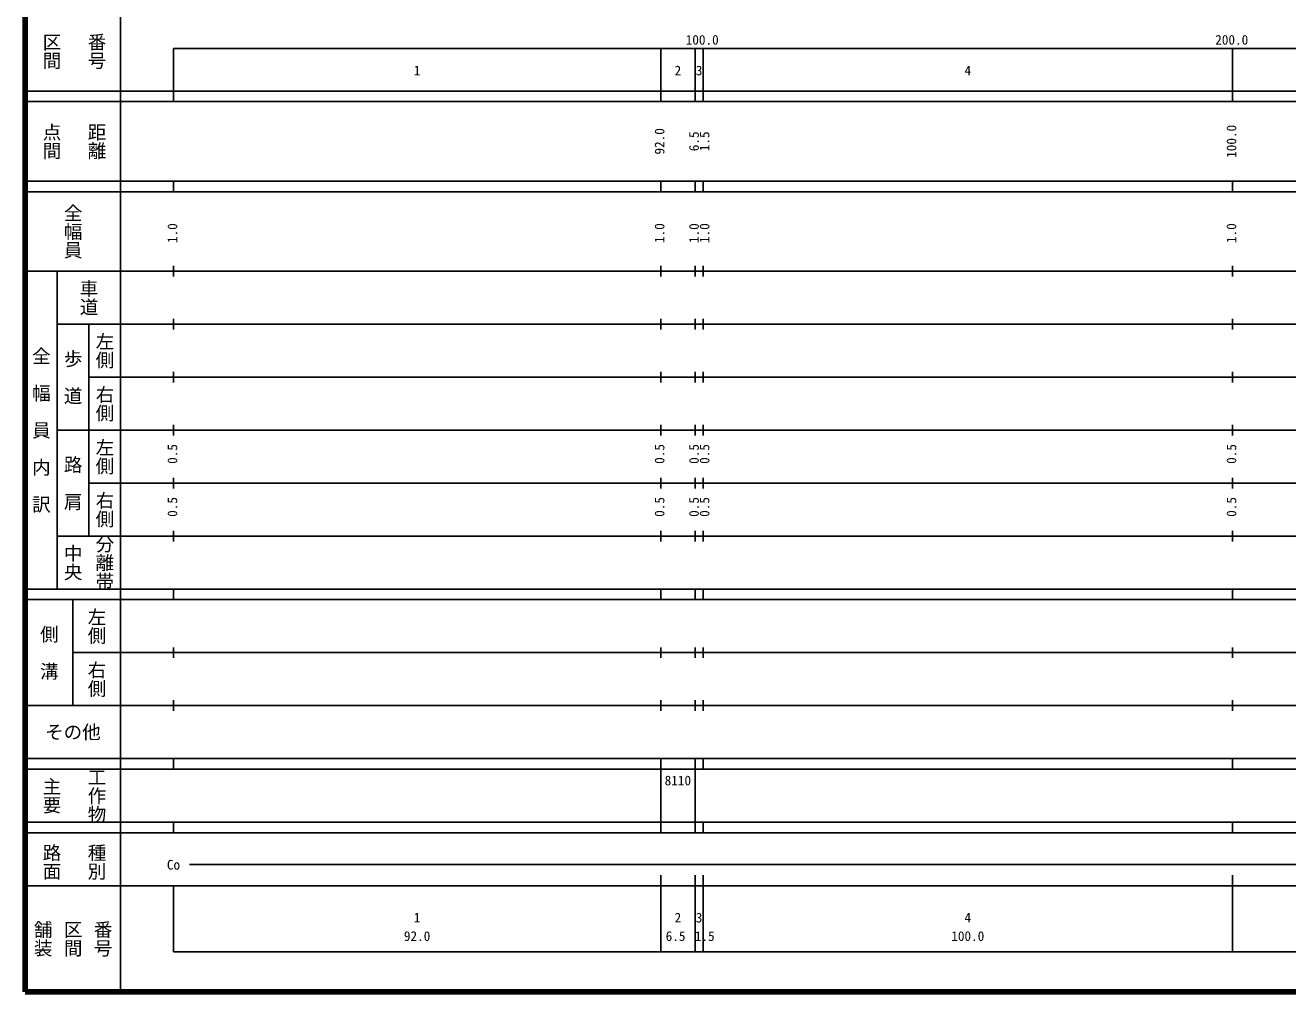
# Model space of a CAD drawing. Units: millimetres on the paper, enlarged 1000 times. Extents: x 40000 to 680000, y 20000 to 380000.
# Drawn here: x 40000 to 278424, y 20000 to 202409 of the extents above; entities that cross this region are included whole.
import ezdxf
from ezdxf.enums import TextEntityAlignment as Align

# ---------------------------------------------------------------- set-up
doc = ezdxf.new("R2010")
doc.units = ezdxf.units.MM
doc.header["$LTSCALE"] = 1000
doc.layers.add('M-BGD-EXST', color=7, linetype='Continuous', lineweight=25)
doc.layers.add('M-TTL', color=2, linetype='Continuous', lineweight=140)
doc.styles.add('@ＭＳ ゴシック', font='')
doc.styles.add('ＭＳ ゴシック', font='')
doc.styles.get('@ＭＳ ゴシック').set_extended_font_data('@MS Gothic')
doc.styles.get('ＭＳ ゴシック').set_extended_font_data('MS Gothic')

msp = doc.modelspace()

# ---------------------------------------------------------------- linework, layer by layer
at = {"layer": 'M-BGD-EXST'}
for p, q in [((58000, 370000), (58000, 20000)), ((68000, 198000), (579000, 198000)), ((68000, 198000), (68000, 188000)), ((160000, 188000), (160000, 198000)), ((166500, 188000), (166500, 198000)), ((168000, 188000), (168000, 198000)), ((268000, 188000), (268000, 198000)), ((40000, 190000), (579000, 190000)), ((40000, 188000), (579000, 188000)), ((40000, 173000), (579000, 173000)), ((68000, 171000), (68000, 173000)), ((160000, 171000), (160000, 173000)), ((166500, 171000), (166500, 173000)), ((168000, 171000), (168000, 173000)), ((268000, 171000), (268000, 173000)), ((40000, 171000), (579000, 171000)), ((40000, 156000), (579000, 156000)), ((46000, 96000), (46000, 156000)), ((68000, 155000), (68000, 157000)), ((160000, 155000), (160000, 157000)), ((166500, 155000), (166500, 157000)), ((168000, 155000), (168000, 157000)), ((268000, 155000), (268000, 157000)), ((46000, 146000), (579000, 146000)), ((52000, 146000), (52000, 106000)), ((68000, 145000), (68000, 147000)), ((160000, 145000), (160000, 147000)), ((166500, 145000), (166500, 147000)), ((168000, 145000), (168000, 147000)), ((268000, 145000), (268000, 147000)), ((52000, 136000), (579000, 136000)), ((68000, 135000), (68000, 137000)), ((160000, 135000), (160000, 137000)), ((166500, 135000), (166500, 137000)), ((168000, 135000), (168000, 137000)), ((268000, 135000), (268000, 137000)), ((68000, 125000), (68000, 127000)), ((160000, 125000), (160000, 127000)), ((166500, 125000), (166500, 127000)), ((168000, 125000), (168000, 127000)), ((268000, 125000), (268000, 127000)), ((46000, 126000), (579000, 126000)), ((68000, 115000), (68000, 117000)), ((160000, 115000), (160000, 117000)), ((166500, 115000), (166500, 117000)), ((168000, 115000), (168000, 117000)), ((268000, 115000), (268000, 117000)), ((52000, 116000), (579000, 116000)), ((46000, 106000), (579000, 106000)), ((68000, 105000), (68000, 107000)), ((160000, 105000), (160000, 107000)), ((166500, 105000), (166500, 107000)), ((168000, 105000), (168000, 107000)), ((268000, 105000), (268000, 107000)), ((40000, 96000), (579000, 96000)), ((68000, 94000), (68000, 96000)), ((160000, 94000), (160000, 96000)), ((166500, 94000), (166500, 96000)), ((168000, 94000), (168000, 96000)), ((268000, 94000), (268000, 96000)), ((40000, 94000), (579000, 94000)), ((49000, 94000), (49000, 74000)), ((49000, 84000), (579000, 84000)), ((68000, 83000), (68000, 85000)), ((160000, 83000), (160000, 85000)), ((166500, 83000), (166500, 85000)), ((168000, 83000), (168000, 85000)), ((268000, 83000), (268000, 85000)), ((40000, 74000), (579000, 74000)), ((68000, 73000), (68000, 75000)), ((160000, 73000), (160000, 75000)), ((166500, 73000), (166500, 75000)), ((168000, 73000), (168000, 75000)), ((268000, 73000), (268000, 75000)), ((40000, 64000), (579000, 64000)), ((40000, 62000), (579000, 62000)), ((68000, 62000), (68000, 64000)), ((160000, 62000), (160000, 64000)), ((160000, 52000), (160000, 62000)), ((166500, 62000), (166500, 64000)), ((166500, 52000), (166500, 62000)), ((168000, 62000), (168000, 64000)), ((268000, 62000), (268000, 64000)), ((40000, 52000), (579000, 52000)), ((68000, 50000), (68000, 52000)), ((160000, 50000), (160000, 52000)), ((166500, 50000), (166500, 52000)), ((168000, 50000), (168000, 52000)), ((268000, 50000), (268000, 52000)), ((40000, 50000), (579000, 50000)), ((71000, 44000), (465000, 44000)), ((160000, 27500), (160000, 42000)), ((166500, 27500), (166500, 42000)), ((168000, 27500), (168000, 42000)), ((268000, 27500), (268000, 42000)), ((40000, 40000), (579000, 40000)), ((68000, 40000), (68000, 27500)), ((68000, 27500), (579000, 27500))]:
    msp.add_line(p, q, dxfattribs=at)
at = {"layer": 'M-TTL'}
for p, q in [((40000, 380000), (40000, 20000)), ((40000, 20000), (680000, 20000))]:
    msp.add_line(p, q, dxfattribs=at)

# ---------------------------------------------------------------- texts
at = {"layer": 'M-BGD-EXST', "style": '@ＭＳ ゴシック'}
for s, p in [('区間', (45000, 197500)), ('番号', (53500, 197500)), ('点間', (45000, 180500)), ('距離', (53500, 180500)), ('全幅員', (49000, 163500)), ('車道', (52000, 151000)), ('左側', (55000, 141000)), ('全\u3000幅\u3000員\u3000内\u3000訳', (43000, 126000)), ('歩\u3000道', (49000, 136000)), ('右側', (55000, 131000)), ('左側', (55000, 121000)), ('路\u3000肩', (49000, 116000)), ('右側', (55000, 111000)), ('分離帯', (55000, 101000)), ('中央', (49000, 101000)), ('左側', (53500, 89000)), ('側\u3000溝', (44500, 84000)), ('右側', (53500, 79000)), ('主要', (45000, 57000)), ('工作物', (53500, 57000)), ('路面', (45000, 44500)), ('種別', (53500, 44500)), ('舗装', (43333, 30000)), ('区間', (49000, 30000)), ('番号', (54667, 30000))]:
    msp.add_text(s, height=2566, rotation=270, dxfattribs=at).set_placement(p, align=Align.MIDDLE_CENTER)
at = {"layer": 'M-BGD-EXST', "style": 'ＭＳ ゴシック'}
for s, p in [('100.0', (167844, 198195)), ('200.0', (267844, 198195)), ('1', (114000, 192405)), ('2', (163250, 192405)), ('3', (167250, 192405)), ('4', (218000, 192405)), ('Co', (68000, 42500)), ('1', (114000, 32523)), ('2', (163250, 32523)), ('3', (167250, 32523)), ('4', (218000, 32523)), ('92.0', (114000, 29033)), ('6.5', (162817, 29033)), ('1.5', (168317, 29033)), ('100.0', (218000, 29033))]:
    msp.add_text(s, height=1833, dxfattribs=at).set_placement(p, align=Align.BOTTOM_CENTER)
for s, p in [('92.0', (161251, 180500)), ('6.5', (167751, 180500)), ('1.5', (169746, 180500)), ('100.0', (269251, 180500)), ('1.0', (69251, 163174)), ('1.0', (161251, 163174)), ('1.0', (167751, 163174)), ('1.0', (169746, 163174)), ('1.0', (269251, 163174)), ('0.5', (69251, 121500)), ('0.5', (161251, 121500)), ('0.5', (167751, 121500)), ('0.5', (169746, 121500)), ('0.5', (269251, 121500)), ('0.5', (69251, 111500)), ('0.5', (161251, 111500)), ('0.5', (167751, 111500)), ('0.5', (169746, 111500)), ('0.5', (269251, 111500))]:
    msp.add_text(s, height=1833, rotation=90, dxfattribs=at).set_placement(p, align=Align.BOTTOM_CENTER)
msp.add_text('その他', height=2566, dxfattribs=at).set_placement((49000, 69000), align=Align.MIDDLE_CENTER)
msp.add_text('8110', height=1833, dxfattribs=at).set_placement((160750, 58405), align=Align.BOTTOM_LEFT)

doc.saveas('drawing.dxf')
